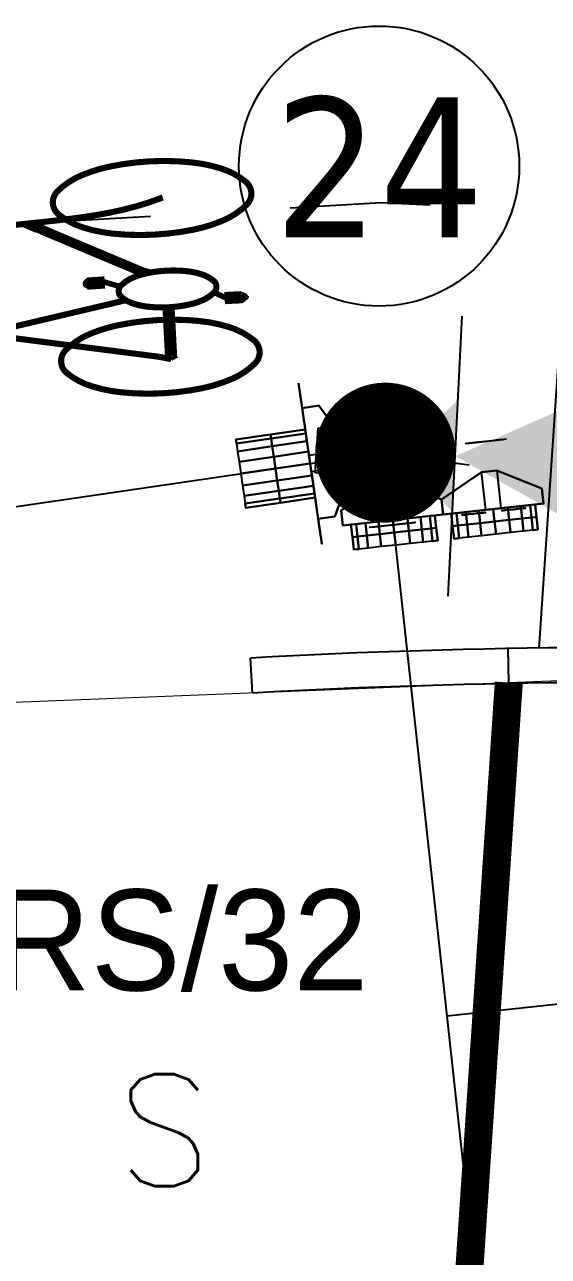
# Model space of a CAD drawing. Extents: x 421500 to 422711, y 436000 to 437000.
# Drawn here: x 421971.042 to 421972.911, y 436567.558 to 436571.956 of the extents above; entities that cross this region are included whole.
import ezdxf
from ezdxf.enums import TextEntityAlignment as Align

# ---------------------------------------------------------------- set-up
doc = ezdxf.new("R2010")
doc.units = 0
for name, pattern in [('1055', [0.6, 0.1, -0.5]), ('716709-ExBase$0$BLIP', [1, 0.5, -0.5]), ('XREF UTC_716709_AJB_1b$0$DASHDOT1', [2, 1, -0.5, 0, -0.5])]:
    doc.linetypes.add(name, pattern=pattern)
doc.layers.get('0').update_dxf_attribs({"color": 210})
doc.layers.add('716709-ExBase$0$LCCVerges Footpaths and Tracks', color=8, linetype='716709-ExBase$0$BLIP', lineweight=0)
doc.layers.add('716709-ExBase$1$LCCCarriageway Channels', color=8, linetype='Continuous', lineweight=0)
for name, color, linetype in [('716709-ExBase$0$XC-LCCVerges', 251, '716709-ExBase$0$BLIP'), ('Lines', 1, 'Continuous'), ('LINES-STUDS', 7, 'Continuous'), ('Pr-Kerb', 2, 'Continuous'), ('Pr-KerbEdge', 8, 'Continuous'), ('Pr-Poles', 2, 'Continuous'), ('Pr-Tactiles', 4, 'Continuous'), ('XREF UTC_716709_AJB_1b$0$BASE', 7, 'Continuous'), ('XREF UTC_716709_AJB_1b$0$DATA', 7, 'Continuous'), ('XREF UTC_716709_AJB_1b$0$du-UTCBOX', 42, 'Continuous'), ('XREF UTC_716709_AJB_1b$0$du-UTCDUCT-F1', 42, 'XREF UTC_716709_AJB_1b$0$DASHDOT1'), ('XREF UTC_716709_AJB_1b$0$du-UTCTEXT', 42, 'Continuous'), ('XREF UTC_716709_AJB_1b$0$NUMBERS', 7, 'Continuous'), ('XREF UTC_716709_AJB_1b$0$Pole-Type', 4, 'Continuous'), ('XREF UTC_716709_AJB_1b$0$SETOUT', 4, 'Continuous'), ('XREF UTC_716709_AJB_1b$0$Signals', 7, 'Continuous'), ('XREF UTC_716709_AJB_1b$0$SIGSnumbers', 7, 'Continuous'), ('XREF UTC_716709_AJB_1b$0$VIEW', 7, 'Continuous')]:
    doc.layers.add(name, color=color, linetype=linetype)
doc.styles.add('XREF UTC_716709_AJB_1b$0$KTS_TAHOMA', font='tahoma.ttf')
doc.styles.add('XREF UTC_716709_AJB_1b$0$Romans', font='romans.shx', dxfattribs={"width": 0.9})
doc.styles.add('XREF UTC_716709_AJB_1b$0$Standard', font='txt')

# ---------------------------------------------------------------- blocks, each defined once
blk = doc.blocks.new('1057S')
at = {"color": 0}
blk.add_line((-0.0634, 0.4198), (-0.0426, 0.3885), dxfattribs=at)
for points in [[(-0.2212, 1.0983, 0.0208, 0.0219, 0), (-0.2256, 1.1075, 0.0219, 0.0229, 0), (-0.2295, 1.1157, 0.0229, 0.0238, 0), (-0.233, 1.1229, 0.0238, 0.0245, 0), (-0.2361, 1.1292, 0.0245, 0.0252, 0), (-0.2388, 1.1348, 0.0252, 0.0258, 0), (-0.2411, 1.1398, 0.0258, 0.0263, 0), (-0.243, 1.1444, 0.0263, 0.0268, 0), (-0.2445, 1.1486, 0.0268, 0.0272, 0), (-0.2455, 1.1526, 0.0272, 0.0277, 0), (-0.2461, 1.1565, 0.0277, 0.0281, 0), (-0.2461, 1.1602, 0.0281, 0.0285, 0), (-0.2454, 1.164, 0.0285, 0.0289, 0), (-0.2439, 1.1677, 0.0289, 0.0294, 0), (-0.2416, 1.1714, 0.0294, 0.0299, 0), (-0.2384, 1.1753, 0.0299, 0.0305, 0), (-0.2342, 1.1793, 0.0305, 0.0313, 0), (-0.2288, 1.1835, 0.0313, 0.0321, 0), (-0.222, 1.1877, 0.0321, 0.0331, 0), (-0.2135, 1.1917, 0.0331, 0.0343, 0), (-0.203, 1.1954, 0.0343, 0.0357, 0), (-0.1902, 1.1986, 0.0357, 0.0374, 0), (-0.1749, 1.2011, 0.0374, 0.0394, 0), (-0.1566, 1.2028, 0.0394, 0.0417, 0), (-0.1352, 1.2034, 0.0417, 0.0417, 0)], [(0.0763, 1.1285, 0.0208, 0.0625, 0), (0.1717, 1.125, 0.0625, 0.0208, 0), (0.2147, 1.1434, 0.0208, 0.0208, 0)]]:
    blk.add_lwpolyline(points, format="xyseb", dxfattribs=at)
for points, const_width in [([(-0.2301, 0.951), (-0.2197, 1.0969)], 0.0208), ([(0.1345, 0.9406), (0.1553, 1.0969)], 0.0208), ([(-0.303, 0.3156), (-0.2888, 0.3622), (-0.2772, 0.4086), (-0.2678, 0.4547), (-0.2604, 0.5008), (-0.2545, 0.547), (-0.2499, 0.5936), (-0.2462, 0.6405), (-0.2431, 0.688), (-0.2403, 0.7359), (-0.2378, 0.7829), (-0.2356, 0.8273), (-0.2337, 0.8674), (-0.2322, 0.9015), (-0.2311, 0.9279), (-0.2304, 0.945), (-0.2301, 0.951)], 0.0208), ([(-0.2301, 0.9198), (0.1137, 0.9198)], 0.0417), ([(0.0407, 0.4614), (0.1241, 0.9198)], 0.0208), ([(0.1104, 0.9308), (0.1246, 0.9308)], 0.0208), ([(0.1241, 0.9198), (0.1241, 0.951)], 0.0125), ([(0.2387, 0.3572), (0.1343, 0.9312)], 0.0208), ([(0.1345, 0.9198), (0.1345, 0.951)], 0.0125), ([(-0.2093, 0.7531), (-0.2301, 0.7948)], 0.00833), ([(-0.1989, 0.701), (-0.2301, 0.7635)], 0.0333), ([(-0.2237, 0.7663), (-0.2287, 0.7776)], 0.0125), ([(-0.2268, 0.778), (-0.2281, 0.7818)], 0.00833), ([(-0.053, 0.3989), (-0.1989, 0.701)], 0.0329), ([(-0.053, 0.3989), (-0.1989, 0.701)], 0.0125), ([(-0.0239, 0.528), (-0.023, 0.5888)], 0.0417), ([(-0.0332, 0.5861), (-0.029, 0.5912), (-0.0248, 0.5947), (-0.0197, 0.5947), (-0.0168, 0.5917), (-0.0143, 0.5859)], 0.0125), ([(-0.0098, 0.4843), (-0.0292, 0.5398)], 0.0189), ([(-0.0634, 0.3989), (-0.053, 0.3677)], 0.0125), ([(0.072, 0.3156), (0.2387, 0.3156)], 0.0417), ([(0.2387, 0.3572), (0.2491, 0.3156)], 0.0208), ([(0.2491, 0.3156), (0.2387, 0.2947)], 0.0125), ([(0.0312, 0.1547), (0.0507, 0.1175)], 0.0189), ([(0.0507, 0.123), (0.0507, 0.065)], 0.0417), ([(0.0437, 0.0645), (0.0475, 0.0557), (0.053, 0.0547), (0.0577, 0.0609), (0.0627, 0.0713)], 0.0125)]:
    blk.add_lwpolyline(points, dxfattribs=dict(at, const_width=const_width))
at = {"color": 0, "const_width": 0.0208}
for points in [[(-0.303, 0.6906, 0.213749), (-0.3425, 0.6729, 0.093897), (-0.3915, 0.5914, 0.050566), (-0.4176, 0.4904, 0.037992), (-0.4282, 0.352, 0.037992), (-0.4176, 0.2137, 0.050566), (-0.3915, 0.1126, 0.093897), (-0.3425, 0.0312, 0.213749), (-0.303, 0.0135, 0.213749), (-0.2635, 0.0312, 0.093897), (-0.2146, 0.1126, 0.050566), (-0.1884, 0.2137, 0.037992), (-0.1779, 0.352, 0.037992), (-0.1884, 0.4904, 0.050566), (-0.2146, 0.5914, 0.093897), (-0.2635, 0.6729, 0.213749)], [(0.2387, 0.6906, 0.213749), (0.1992, 0.6729, 0.093897), (0.1502, 0.5914, 0.050566), (0.1241, 0.4904, 0.037992), (0.1136, 0.352, 0.037992), (0.1241, 0.2137, 0.050566), (0.1502, 0.1126, 0.093897), (0.1992, 0.0312, 0.213749), (0.2387, 0.0135, 0.213749), (0.2782, 0.0312, 0.093897), (0.3271, 0.1126, 0.050566), (0.3533, 0.2137, 0.037992), (0.3638, 0.352, 0.037992), (0.3533, 0.4904, 0.050566), (0.3271, 0.5914, 0.093897), (0.2782, 0.6729, 0.213749)], [(0.0095, 0.4823, 0.211848), (-0.0103, 0.4735, 0.094525), (-0.0347, 0.4334, 0.051213), (-0.0478, 0.3837, 0.038544), (-0.053, 0.3156, 0.038544), (-0.0478, 0.2475, 0.051213), (-0.0347, 0.1977, 0.094525), (-0.0103, 0.1577, 0.211848), (0.0095, 0.1489, 0.211848), (0.0293, 0.1577, 0.094525), (0.0537, 0.1977, 0.051213), (0.0667, 0.2475, 0.038544), (0.072, 0.3156, 0.038544), (0.0667, 0.3837, 0.051213), (0.0537, 0.4334, 0.094525), (0.0293, 0.4735, 0.211848)]]:
    blk.add_lwpolyline(points, format="xyb", close=True, dxfattribs=at)
at = {"color": 0}
for points in [[(-0.0383, 0.5868), (-0.0377, 0.5884), (-0.0371, 0.5898), (-0.0365, 0.5911), (-0.0358, 0.5922), (-0.0352, 0.5931), (-0.0346, 0.594), (-0.034, 0.5948), (-0.0334, 0.5955), (-0.0328, 0.5961), (-0.0322, 0.5967), (-0.0316, 0.5972), (-0.031, 0.5977), (-0.0305, 0.5981), (-0.0299, 0.5985), (-0.0293, 0.5989), (-0.0287, 0.5992), (-0.0281, 0.5995), (-0.0275, 0.5998), (-0.027, 0.6001), (-0.0264, 0.6004), (-0.0258, 0.6006), (-0.0252, 0.6007), (-0.0246, 0.6009), (-0.024, 0.601), (-0.0233, 0.601), (-0.0227, 0.601), (-0.0221, 0.601), (-0.0214, 0.6009), (-0.0208, 0.6008), (-0.0202, 0.6007), (-0.0196, 0.6005), (-0.0191, 0.6003), (-0.0186, 0.6001), (-0.0181, 0.5999), (-0.0176, 0.5996), (-0.0171, 0.5994), (-0.0167, 0.5991), (-0.0163, 0.5988), (-0.0159, 0.5984), (-0.0155, 0.5981), (-0.0152, 0.5978), (-0.0148, 0.5974), (-0.0144, 0.5971), (-0.0141, 0.5967), (-0.0137, 0.5963), (-0.0134, 0.5958), (-0.013, 0.5953), (-0.0126, 0.5947), (-0.0122, 0.5941), (-0.0118, 0.5934), (-0.0114, 0.5927), (-0.011, 0.5919), (-0.0105, 0.5911), (-0.0101, 0.5902), (-0.0096, 0.5893), (-0.0091, 0.5884)], [(0.0355, 0.065), (0.036, 0.0622), (0.0367, 0.0597), (0.0374, 0.0577), (0.0382, 0.0559), (0.0391, 0.0543), (0.04, 0.053), (0.0409, 0.0518), (0.0418, 0.0507), (0.0427, 0.0498), (0.0436, 0.0488), (0.0444, 0.048), (0.0453, 0.0472), (0.046, 0.0466), (0.0468, 0.0459), (0.0475, 0.0454), (0.0482, 0.045), (0.0488, 0.0446), (0.0494, 0.0443), (0.05, 0.0441), (0.0506, 0.044), (0.0511, 0.044), (0.0517, 0.044), (0.0523, 0.0442), (0.0529, 0.0444), (0.0535, 0.0446), (0.0541, 0.045), (0.0548, 0.0454), (0.0555, 0.046), (0.0563, 0.0467), (0.0571, 0.0474), (0.058, 0.0483), (0.0589, 0.0494), (0.0598, 0.0506), (0.0608, 0.052), (0.0619, 0.0535), (0.0631, 0.0553), (0.0643, 0.0573), (0.0656, 0.0596), (0.0669, 0.0621), (0.0684, 0.065)]]:
    blk.add_lwpolyline(points, dxfattribs=at)
for points in [[(-0.0387, 0.5873), (-0.0364, 0.5913), (-0.0334, 0.5962), (-0.0287, 0.5994)], [(-0.0334, 0.5962), (-0.0287, 0.5994), (-0.0241, 0.601), (-0.0184, 0.6006)], [(-0.0241, 0.601), (-0.0184, 0.6006), (-0.0148, 0.5982), (-0.0124, 0.5953)], [(-0.0148, 0.5982), (-0.0124, 0.5953), (-0.0101, 0.5909), (-0.0087, 0.5884)], [(0.0355, 0.0644), (0.0377, 0.0559), (0.0416, 0.0494), (0.0486, 0.0441)], [(0.0416, 0.0494), (0.0486, 0.0441), (0.0526, 0.0441), (0.0578, 0.0478)], [(0.0526, 0.0441), (0.0578, 0.0478), (0.0622, 0.0527), (0.0635, 0.0569)], [(0.0622, 0.0527), (0.0635, 0.0569), (0.0666, 0.0618), (0.0675, 0.065)]]:
    blk.add_solid(points, dxfattribs=at)
blk = doc.blocks.new('ped-cycle-R')
at = {"layer": 'Lines', "extrusion": (0, 0, -1), "xscale": 0.5235704127362407, "yscale": 0.5235704127362407, "zscale": -0.5235704127362407, "rotation": 0.133578834550008}
blk.add_blockref('1057S', (0.0169, -0.007), dxfattribs=at)
blk = doc.blocks.new('pole')
blk.add_circle((0, 0), 0.05)
blk = doc.blocks.new('XREF UTC_716709_AJB_1b$0$TPRS')
for p, q in [((0.1, 0.08), (-0.24, 0.08)), ((-0.24, -0.08), (-0.24, 0.08)), ((0.1, -0.08), (0.1, 0.08)), ((-0.07, -0.08), (-0.24, -0.08)), ((0.1, -0.08), (-0.07, -0.08))]:
    blk.add_line(p, q)
blk.add_circle((0, 0), 0.05)
blk = doc.blocks.new('XREF UTC_716709_AJB_1b$0$pole')
at = {"const_width": 0.25}
blk.add_lwpolyline([(-0.125, 0, 1), (0.125, 0, 1)], format="xyb", close=True, dxfattribs=at)
at = {"layer": 'XREF UTC_716709_AJB_1b$0$SETOUT', "const_width": 0.125}
blk.add_lwpolyline([(-0.0625, 0, 1), (0.0625, 0, 1)], format="xyb", close=True, dxfattribs=at)
at = {"layer": 'XREF UTC_716709_AJB_1b$0$VIEW'}
blk.add_lwpolyline([(-0.025, 0.0433), (-0.05, 0), (-0.025, -0.0433), (0.025, -0.0433), (0.05, 0), (0.025, 0.0433)], close=True, dxfattribs=at)
at = {"layer": 'XREF UTC_716709_AJB_1b$0$DATA', "style": 'XREF UTC_716709_AJB_1b$0$Standard', "flags": 9}
for tag, p in [('HEIGHT', (0.5, 1)), ('TYPE', (0.5, 0.75)), ('NUM', (0.5, 0.5)), ('SITE', (0.5, 0.25)), ('IDENT', (0.5, 0))]:
    blk.add_attdef(tag, p, '', height=0.2, dxfattribs=at)
blk = doc.blocks.new('XREF UTC_716709_AJB_1b$0$HD001P')
at = {"linetype": 'Continuous'}
blk.add_line((0, 2.75), (0, 0), dxfattribs=at)
at = {"layer": 'XREF UTC_716709_AJB_1b$0$VIEW', "color": 1, "linetype": 'Continuous', "extrusion": (0, 1, 0), "const_width": 0.1}
blk.add_lwpolyline([(0.05, 2.94, 1), (-0.05, 2.94, 1)], format="xyb", close=True, dxfattribs=at)
at = {"layer": 'XREF UTC_716709_AJB_1b$0$VIEW', "color": 2, "linetype": 'Continuous', "extrusion": (0, 1, 0), "const_width": 0.1}
blk.add_lwpolyline([(0.05, 2.62, 1), (-0.05, 2.62, 1)], format="xyb", close=True, dxfattribs=at)
at = {"layer": 'XREF UTC_716709_AJB_1b$0$VIEW', "color": 3, "linetype": 'Continuous', "extrusion": (0, 1, 0), "const_width": 0.1}
blk.add_lwpolyline([(0.05, 2.3, 1), (-0.05, 2.3, 1)], format="xyb", close=True, dxfattribs=at)
at = {"layer": 'XREF UTC_716709_AJB_1b$0$VIEW', "color": 7, "linetype": 'Continuous'}
for points in [[(-0.2, 0.27, 2.1), (-0.29, 0.27, 2.1), (-0.29, 0.27, 3.2), (-0.2, 0.27, 3.2)], [(0.29, 0.27, 2.1), (0.2, 0.27, 2.1), (0.2, 0.27, 3.2), (0.29, 0.27, 3.2)]]:
    blk.add_3dface(points, dxfattribs=at)
at = {"layer": 'XREF UTC_716709_AJB_1b$0$VIEW', "linetype": 'Continuous'}
for points in [[(0.2, 0.27, 2.1), (-0.2, 0.27, 2.1), (-0.2, 0.27, 3.2), (0.2, 0.27, 3.2)], [(-0.2, 0.21, 2.1), (-0.2, 0.27, 2.1), (-0.2, 0.27, 3.2), (-0.2, 0.21, 3.2)], [(-0.03, 0.12, 2.1), (-0.03, 0.27, 2.1), (-0.2, 0.27, 2.1), (-0.2, 0.21, 2.1)], [(-0.03, 0.12, 3.2), (-0.03, 0.27, 3.2), (-0.2, 0.27, 3.2), (-0.2, 0.21, 3.2)], [(0.03, 0.27, 2.1), (0.03, 0.12, 2.1), (-0.03, 0.12, 2.1), (-0.03, 0.27, 2.1)], [(0.03, 0.27, 3.2), (0.03, 0.12, 3.2), (-0.03, 0.12, 3.2), (-0.03, 0.27, 3.2)], [(0.2, 0.21, 2.1), (0.2, 0.27, 2.1), (0.03, 0.27, 2.1), (0.03, 0.12, 2.1)], [(0.2, 0.21, 3.2), (0.2, 0.27, 3.2), (0.03, 0.27, 3.2), (0.03, 0.12, 3.2)], [(0.2, 0.21, 2.1), (0.2, 0.27, 2.1), (0.2, 0.27, 3.2), (0.2, 0.21, 3.2)], [(-0.2, 0.21, 2.1), (-0.03, 0.12, 2.1), (-0.03, 0.12, 3.2), (-0.2, 0.21, 3.2)], [(0.03, 0.12, 2.1), (0.2, 0.21, 2.1), (0.2, 0.21, 3.2), (0.03, 0.12, 3.2)], [(-0.03, 0.12, 2.1), (0.03, 0.12, 2.1), (0.03, 0.12, 3.2), (-0.03, 0.12, 3.2)]]:
    blk.add_3dface(points, dxfattribs=at)
at = {"layer": 'XREF UTC_716709_AJB_1b$0$DATA', "style": 'XREF UTC_716709_AJB_1b$0$Standard', "flags": 9}
for tag, p in [('SUPPORT', (0.75, 1.5)), ('BRACKETS', (0.75, 1.25)), ('HEIGHT', (0.75, 1)), ('CABLE', (0.75, 0.75)), ('PHASE', (0.75, 0.5)), ('TYPE', (0.75, 0.25)), ('NUM', (0.75, 0)), ('SITE', (0.75, -0.25)), ('IDENT', (0.75, -0.5))]:
    blk.add_attdef(tag, p, '', height=0.2, dxfattribs=at)
at = {"layer": 'XREF UTC_716709_AJB_1b$0$VIEW', "linetype": 'Continuous'}
mesh = blk.add_polymesh((13, 3), dxfattribs=at)
for k, corner in enumerate([(0.1083, 0.27, 2.8775), (0.1083, 0.395, 2.8775), (0.1083, 0.52, 2.8775), (0.1231, 0.27, 2.9183), (0.1231, 0.395, 2.9183), (0.1231, 0.52, 2.9183), (0.1231, 0.27, 2.9617), (0.1231, 0.395, 2.9617), (0.1231, 0.52, 2.9617), (0.1083, 0.27, 3.0025), (0.1083, 0.395, 3.0025), (0.1083, 0.52, 3.0025), (0.0803, 0.27, 3.0358), (0.0803, 0.395, 3.0358), (0.0803, 0.52, 3.0358), (0.0428, 0.27, 3.0575), (0.0428, 0.395, 3.0575), (0.0428, 0.52, 3.0575), (0, 0.27, 3.065), (0, 0.395, 3.065), (0, 0.52, 3.065), (-0.0428, 0.27, 3.0575), (-0.0428, 0.395, 3.0575), (-0.0428, 0.52, 3.0575), (-0.0803, 0.27, 3.0358), (-0.0803, 0.395, 3.0358), (-0.0803, 0.52, 3.0358), (-0.1083, 0.27, 3.0025), (-0.1083, 0.395, 3.0025), (-0.1083, 0.52, 3.0025), (-0.1231, 0.27, 2.9617), (-0.1231, 0.395, 2.9617), (-0.1231, 0.52, 2.9617), (-0.1231, 0.27, 2.9183), (-0.1231, 0.395, 2.9183), (-0.1231, 0.52, 2.9183), (-0.1083, 0.27, 2.8775), (-0.1083, 0.395, 2.8775), (-0.1083, 0.52, 2.8775)]):
    mesh.set_mesh_vertex(divmod(k, 3), corner)
mesh = blk.add_polymesh((13, 3), dxfattribs=at)
for k, corner in enumerate([(0.1083, 0.27, 2.5575), (0.1083, 0.395, 2.5575), (0.1083, 0.52, 2.5575), (0.1231, 0.27, 2.5983), (0.1231, 0.395, 2.5983), (0.1231, 0.52, 2.5983), (0.1231, 0.27, 2.6417), (0.1231, 0.395, 2.6417), (0.1231, 0.52, 2.6417), (0.1083, 0.27, 2.6825), (0.1083, 0.395, 2.6825), (0.1083, 0.52, 2.6825), (0.0803, 0.27, 2.7158), (0.0803, 0.395, 2.7158), (0.0803, 0.52, 2.7158), (0.0428, 0.27, 2.7375), (0.0428, 0.395, 2.7375), (0.0428, 0.52, 2.7375), (0, 0.27, 2.745), (0, 0.395, 2.745), (0, 0.52, 2.745), (-0.0428, 0.27, 2.7375), (-0.0428, 0.395, 2.7375), (-0.0428, 0.52, 2.7375), (-0.0803, 0.27, 2.7158), (-0.0803, 0.395, 2.7158), (-0.0803, 0.52, 2.7158), (-0.1083, 0.27, 2.6825), (-0.1083, 0.395, 2.6825), (-0.1083, 0.52, 2.6825), (-0.1231, 0.27, 2.6417), (-0.1231, 0.395, 2.6417), (-0.1231, 0.52, 2.6417), (-0.1231, 0.27, 2.5983), (-0.1231, 0.395, 2.5983), (-0.1231, 0.52, 2.5983), (-0.1083, 0.27, 2.5575), (-0.1083, 0.395, 2.5575), (-0.1083, 0.52, 2.5575)]):
    mesh.set_mesh_vertex(divmod(k, 3), corner)
mesh = blk.add_polymesh((13, 3), dxfattribs=at)
for k, corner in enumerate([(0.1083, 0.27, 2.2375), (0.1083, 0.395, 2.2375), (0.1083, 0.52, 2.2375), (0.1231, 0.27, 2.2783), (0.1231, 0.395, 2.2783), (0.1231, 0.52, 2.2783), (0.1231, 0.27, 2.3217), (0.1231, 0.395, 2.3217), (0.1231, 0.52, 2.3217), (0.1083, 0.27, 2.3625), (0.1083, 0.395, 2.3625), (0.1083, 0.52, 2.3625), (0.0803, 0.27, 2.3958), (0.0803, 0.395, 2.3958), (0.0803, 0.52, 2.3958), (0.0428, 0.27, 2.4175), (0.0428, 0.395, 2.4175), (0.0428, 0.52, 2.4175), (0, 0.27, 2.425), (0, 0.395, 2.425), (0, 0.52, 2.425), (-0.0428, 0.27, 2.4175), (-0.0428, 0.395, 2.4175), (-0.0428, 0.52, 2.4175), (-0.0803, 0.27, 2.3958), (-0.0803, 0.395, 2.3958), (-0.0803, 0.52, 2.3958), (-0.1083, 0.27, 2.3625), (-0.1083, 0.395, 2.3625), (-0.1083, 0.52, 2.3625), (-0.1231, 0.27, 2.3217), (-0.1231, 0.395, 2.3217), (-0.1231, 0.52, 2.3217), (-0.1231, 0.27, 2.2783), (-0.1231, 0.395, 2.2783), (-0.1231, 0.52, 2.2783), (-0.1083, 0.27, 2.2375), (-0.1083, 0.395, 2.2375), (-0.1083, 0.52, 2.2375)]):
    mesh.set_mesh_vertex(divmod(k, 3), corner)
blk = doc.blocks.new('XREF UTC_716709_AJB_1b$0$HD080A')
blk.add_line((0.5, 0.25), (-0.5, 0.25))
blk.add_solid([(0, 0.25), (0.25, 0.75), (-0.25, 0.75)])
at = {"layer": 'XREF UTC_716709_AJB_1b$0$VIEW'}
blk.add_solid([(0, 0.05, 1), (0.2, 0.25, 1), (-0.2, 0.25, 1)], dxfattribs=at)
at = {"layer": 'XREF UTC_716709_AJB_1b$0$BASE', "style": 'XREF UTC_716709_AJB_1b$0$Standard', "flags": 3}
blk.add_attdef('SIG', (0, 0), '', height=0.2, rotation=270, dxfattribs=at)
at = {"layer": 'XREF UTC_716709_AJB_1b$0$DATA', "style": 'XREF UTC_716709_AJB_1b$0$Standard', "flags": 9}
for tag, p in [('SUPPORT', (1, 1.25)), ('FEATURES', (1, 1)), ('HEIGHT', (1, 0.75)), ('CABLE', (1, 0.5)), ('PHASE', (1, 0.25)), ('TYPE', (1, 0)), ('NUM', (1, -0.25)), ('SITE', (1, -0.5)), ('IDENT', (1, -0.75))]:
    blk.add_attdef(tag, p, '', height=0.2, dxfattribs=at)
blk = doc.blocks.new('*X75')
at = {"color": 0, "linetype": 'Continuous'}
for p, q in [((74.36, 59.075), (74.4464, 59.075)), ((74.36, 58.9889), (74.36, 59.0749)), ((74.365, 59.0258), (74.365, 59.0759)), ((74.37, 59.0383), (74.37, 59.0767)), ((74.375, 58.8914), (74.375, 59.0775)), ((74.38, 58.9054), (74.38, 59.0784)), ((74.3847, 59.105), (74.4217, 59.105)), ((74.3847, 59.1), (74.4217, 59.1)), ((74.3847, 59.095), (74.4217, 59.095)), ((74.385, 59.0933), (74.385, 59.106)), ((74.385, 58.9193), (74.385, 59.0792)), ((74.3883, 59.09), (74.4182, 59.09)), ((74.3897, 59.08), (74.4167, 59.08)), ((74.39, 59.0883), (74.39, 59.1085)), ((74.39, 58.9333), (74.39, 59.08)), ((74.393, 59.11), (74.4134, 59.11)), ((74.3933, 59.085), (74.4132, 59.085)), ((74.395, 59.0833), (74.395, 59.111)), ((74.395, 58.9473), (74.395, 59.0809)), ((74.4, 58.9613), (74.4, 59.112)), ((74.405, 58.9653), (74.405, 59.112)), ((74.41, 59.0818), (74.41, 59.1117)), ((74.41, 58.9513), (74.41, 59.0811)), ((74.415, 59.0868), (74.415, 59.1092)), ((74.415, 58.9373), (74.415, 59.0803)), ((74.42, 59.0918), (74.42, 59.1067)), ((74.42, 58.9234), (74.42, 59.0795)), ((74.425, 58.9094), (74.425, 59.0786)), ((74.43, 58.8954), (74.43, 59.0778)), ((74.435, 59.0419), (74.435, 59.077)), ((74.44, 59.0294), (74.44, 59.0761)), ((74.445, 59.0169), (74.445, 59.0753)), ((74.3416, 59.025), (74.3647, 59.025)), ((74.3437, 59.03), (74.3667, 59.03)), ((74.345, 59.0127), (74.345, 59.0326)), ((74.3462, 59.035), (74.3687, 59.035)), ((74.3484, 59.04), (74.3707, 59.04)), ((74.35, 59.045), (74.4564, 59.045)), ((74.35, 59.0039), (74.35, 59.0449)), ((74.3517, 59.05), (74.4547, 59.05)), ((74.3534, 59.055), (74.4531, 59.055)), ((74.355, 59.06), (74.4514, 59.06)), ((74.355, 58.9964), (74.355, 59.0599)), ((74.3567, 59.065), (74.4497, 59.065)), ((74.3584, 59.07), (74.4481, 59.07)), ((74.3724, 59.04), (74.434, 59.04)), ((74.3724, 59.035), (74.434, 59.035)), ((74.3724, 59.03), (74.434, 59.03)), ((74.3724, 59.025), (74.434, 59.025)), ((74.4357, 59.04), (74.4581, 59.04)), ((74.4377, 59.035), (74.4602, 59.035)), ((74.4397, 59.03), (74.4627, 59.03)), ((74.4417, 59.025), (74.4649, 59.025)), ((74.45, 58.9942), (74.45, 59.0642)), ((74.455, 59.0017), (74.455, 59.0492)), ((74.46, 59.0099), (74.46, 59.0355)), ((74.3416, 59.02), (74.3627, 59.02)), ((74.3439, 59.015), (74.3607, 59.015)), ((74.3464, 59.01), (74.3609, 59.01)), ((74.3493, 59.005), (74.3622, 59.005)), ((74.3526, 59), (74.3634, 59)), ((74.3559, 58.995), (74.3647, 58.995)), ((74.3593, 58.99), (74.3659, 58.99)), ((74.3601, 58.985), (74.365, 58.985)), ((74.3601, 58.98), (74.3633, 58.98)), ((74.365, 58.9851), (74.365, 58.9937)), ((74.3719, 58.98), (74.4346, 58.98)), ((74.3724, 59.02), (74.434, 59.02)), ((74.3724, 59.015), (74.434, 59.015)), ((74.3724, 59.01), (74.434, 59.01)), ((74.3724, 59.005), (74.434, 59.005)), ((74.3724, 59), (74.434, 59)), ((74.3724, 58.995), (74.434, 58.995)), ((74.3724, 58.99), (74.434, 58.99)), ((74.3724, 58.985), (74.434, 58.985)), ((74.435, 58.8841), (74.435, 58.9779)), ((74.4405, 58.99), (74.4472, 58.99)), ((74.4415, 58.985), (74.4464, 58.985)), ((74.4418, 58.995), (74.4505, 58.995)), ((74.443, 59), (74.4538, 59)), ((74.4431, 58.98), (74.4464, 58.98)), ((74.4437, 59.02), (74.4649, 59.02)), ((74.4443, 59.005), (74.4572, 59.005)), ((74.445, 58.9744), (74.445, 59.008)), ((74.4455, 59.01), (74.4601, 59.01)), ((74.4457, 59.015), (74.4626, 59.015)), ((74.3601, 58.975), (74.3616, 58.975)), ((74.3619, 58.93), (74.3888, 58.93)), ((74.3629, 58.935), (74.3906, 58.935)), ((74.3639, 58.94), (74.3924, 58.94)), ((74.3649, 58.945), (74.3942, 58.945)), ((74.365, 58.8841), (74.365, 58.9457)), ((74.3659, 58.95), (74.396, 58.95)), ((74.3669, 58.955), (74.3977, 58.955)), ((74.3679, 58.96), (74.3995, 58.96)), ((74.3689, 58.965), (74.4013, 58.965)), ((74.3699, 58.97), (74.4031, 58.97)), ((74.37, 58.8841), (74.37, 58.9707)), ((74.3709, 58.975), (74.4356, 58.975)), ((74.4033, 58.97), (74.4366, 58.97)), ((74.4051, 58.965), (74.4376, 58.965)), ((74.4069, 58.96), (74.4386, 58.96)), ((74.4087, 58.955), (74.4396, 58.955)), ((74.4105, 58.95), (74.4406, 58.95)), ((74.4123, 58.945), (74.4416, 58.945)), ((74.4141, 58.94), (74.4426, 58.94)), ((74.4158, 58.935), (74.4436, 58.935)), ((74.4176, 58.93), (74.4446, 58.93)), ((74.44, 58.8841), (74.44, 58.9529)), ((74.4448, 58.975), (74.4464, 58.975)), ((74.445, 58.8841), (74.445, 58.9279)), ((74.3434, 58.885), (74.3727, 58.885)), ((74.345, 58.8841), (74.345, 58.8858)), ((74.35, 58.8841), (74.35, 58.8883)), ((74.3534, 58.89), (74.3745, 58.89)), ((74.3549, 58.895), (74.3763, 58.895)), ((74.355, 58.8841), (74.355, 58.8957)), ((74.3559, 58.9), (74.3781, 58.9)), ((74.3569, 58.905), (74.3799, 58.905)), ((74.3579, 58.91), (74.3817, 58.91)), ((74.3589, 58.915), (74.3834, 58.915)), ((74.3599, 58.92), (74.3852, 58.92)), ((74.36, 58.8841), (74.36, 58.9207)), ((74.3609, 58.925), (74.387, 58.925)), ((74.4194, 58.925), (74.4456, 58.925)), ((74.4212, 58.92), (74.4466, 58.92)), ((74.423, 58.915), (74.4476, 58.915)), ((74.4248, 58.91), (74.4486, 58.91)), ((74.4266, 58.905), (74.4496, 58.905)), ((74.4283, 58.9), (74.4506, 58.9)), ((74.4301, 58.895), (74.4516, 58.895)), ((74.4319, 58.89), (74.453, 58.89)), ((74.4337, 58.885), (74.463, 58.885)), ((74.45, 58.8841), (74.45, 58.9029)), ((74.455, 58.8841), (74.455, 58.889)), ((74.46, 58.8841), (74.46, 58.8865))]:
    blk.add_line(p, q, dxfattribs=at)
blk = doc.blocks.new('*X76')
at = {"color": 0, "linetype": 'Continuous'}
for p, q in [((74.7798, 59.105), (74.8212, 59.105)), ((74.78, 59.1042), (74.78, 59.1087)), ((74.7804, 59.11), (74.8211, 59.11)), ((74.7811, 59.1), (74.821, 59.1)), ((74.7818, 59.115), (74.818, 59.115)), ((74.7823, 59.095), (74.8204, 59.095)), ((74.7841, 59.09), (74.8198, 59.09)), ((74.785, 59.0878), (74.785, 59.1159)), ((74.785, 58.954), (74.785, 59.074)), ((74.7859, 59.075), (74.8274, 59.075)), ((74.7862, 59.085), (74.8119, 59.085)), ((74.7874, 59.08), (74.8123, 59.08)), ((74.79, 58.96), (74.79, 59.1168)), ((74.795, 58.966), (74.795, 59.1174)), ((74.8, 58.9695), (74.8, 59.1176)), ((74.805, 58.9651), (74.805, 59.1179)), ((74.81, 58.9607), (74.81, 59.1179)), ((74.815, 59.086), (74.815, 59.1179)), ((74.815, 58.9564), (74.815, 59.0768)), ((74.82, 59.0914), (74.82, 59.1118)), ((74.82, 58.952), (74.82, 59.0769)), ((74.825, 59.0168), (74.825, 59.0756)), ((74.83, 59.0344), (74.83, 59.0743)), ((74.835, 59.0312), (74.835, 59.073)), ((74.7243, 59.025), (74.7442, 59.025)), ((74.725, 59.03), (74.7465, 59.03)), ((74.725, 59.0063), (74.725, 59.03)), ((74.7287, 59.035), (74.7515, 59.035)), ((74.73, 58.9971), (74.73, 59.0367)), ((74.7325, 59.04), (74.7605, 59.04)), ((74.735, 58.9972), (74.735, 59.0434)), ((74.7362, 59.045), (74.8609, 59.045)), ((74.74, 59.05), (74.8576, 59.05)), ((74.74, 59.0022), (74.74, 59.05)), ((74.745, 59.0274), (74.745, 59.0535)), ((74.7472, 59.055), (74.8527, 59.055)), ((74.75, 59.0335), (74.75, 59.0569)), ((74.7547, 59.06), (74.8477, 59.06)), ((74.755, 59.0385), (74.755, 59.0602)), ((74.76, 59.04), (74.76, 59.0625)), ((74.765, 59.0403), (74.765, 59.0645)), ((74.7662, 59.065), (74.8434, 59.065)), ((74.77, 59.0407), (74.77, 59.0665)), ((74.775, 59.041), (74.775, 59.0685)), ((74.7751, 59.025), (74.827, 59.025)), ((74.7755, 59.03), (74.8282, 59.03)), ((74.7758, 59.035), (74.8676, 59.035)), ((74.7762, 59.04), (74.8643, 59.04)), ((74.7787, 59.07), (74.8394, 59.07)), ((74.78, 58.948), (74.78, 59.0705)), ((74.8368, 59.03), (74.8724, 59.03)), ((74.84, 59.0279), (74.84, 59.0692)), ((74.8445, 59.025), (74.8774, 59.025)), ((74.845, 59.0246), (74.845, 59.0631)), ((74.85, 59.0214), (74.85, 59.0577)), ((74.855, 59.0181), (74.855, 59.0527)), ((74.86, 59.0149), (74.86, 59.0464)), ((74.865, 59.0127), (74.865, 59.0389)), ((74.87, 59.0119), (74.87, 59.0324)), ((74.875, 59.0111), (74.875, 59.0274)), ((74.7243, 59.02), (74.7425, 59.02)), ((74.7243, 59.015), (74.7409, 59.015)), ((74.7243, 59.01), (74.7402, 59.01)), ((74.7257, 59.005), (74.7402, 59.005)), ((74.7282, 59), (74.7378, 59)), ((74.765, 58.93), (74.765, 58.9771)), ((74.7669, 58.98), (74.8331, 58.98)), ((74.77, 58.936), (74.77, 58.9848)), ((74.7701, 58.985), (74.8291, 58.985)), ((74.7726, 58.99), (74.825, 58.99)), ((74.773, 58.995), (74.8209, 58.995)), ((74.7733, 59), (74.8209, 59)), ((74.7737, 59.005), (74.8221, 59.005)), ((74.7741, 59.01), (74.8234, 59.01)), ((74.7744, 59.015), (74.8246, 59.015)), ((74.7748, 59.02), (74.8258, 59.02)), ((74.775, 58.942), (74.775, 59.0231)), ((74.825, 58.9476), (74.825, 58.99)), ((74.83, 58.9433), (74.83, 58.9838)), ((74.835, 58.9389), (74.835, 58.9777)), ((74.8521, 59.02), (74.8936, 59.02)), ((74.8598, 59.015), (74.9068, 59.015)), ((74.88, 59.0103), (74.88, 59.0234)), ((74.8817, 59.01), (74.9056, 59.01)), ((74.885, 59.0095), (74.885, 59.0222)), ((74.89, 59.009), (74.89, 59.0209)), ((74.895, 59.0086), (74.895, 59.0197)), ((74.9, 59.0082), (74.9, 59.0184)), ((74.905, 59.0096), (74.905, 59.0159)), ((74.91, 59.0127), (74.91, 59.0134)), ((74.7342, 58.93), (74.765, 58.93)), ((74.735, 58.9044), (74.735, 58.9313)), ((74.7375, 58.935), (74.7692, 58.935)), ((74.74, 58.9037), (74.74, 58.9389)), ((74.7407, 58.94), (74.7733, 58.94)), ((74.744, 58.945), (74.7775, 58.945)), ((74.745, 58.903), (74.745, 58.9465)), ((74.7473, 58.95), (74.7817, 58.95)), ((74.75, 58.912), (74.75, 58.9542)), ((74.7505, 58.955), (74.7858, 58.955)), ((74.7538, 58.96), (74.79, 58.96)), ((74.755, 58.918), (74.755, 58.9618)), ((74.7571, 58.965), (74.7942, 58.965)), ((74.76, 58.924), (74.76, 58.9695)), ((74.7603, 58.97), (74.7984, 58.97)), ((74.7636, 58.975), (74.8372, 58.975)), ((74.7994, 58.97), (74.8412, 58.97)), ((74.8051, 58.965), (74.8453, 58.965)), ((74.8108, 58.96), (74.8493, 58.96)), ((74.8166, 58.955), (74.8534, 58.955)), ((74.8223, 58.95), (74.8575, 58.95)), ((74.828, 58.945), (74.8615, 58.945)), ((74.8337, 58.94), (74.8656, 58.94)), ((74.8394, 58.935), (74.8696, 58.935)), ((74.84, 58.9345), (74.84, 58.9715)), ((74.8447, 58.93), (74.8737, 58.93)), ((74.845, 58.9297), (74.845, 58.9654)), ((74.85, 58.9247), (74.85, 58.9592)), ((74.855, 58.9197), (74.855, 58.953)), ((74.86, 58.9147), (74.86, 58.9469)), ((74.865, 58.9097), (74.865, 58.9407)), ((74.87, 58.9047), (74.87, 58.9346)), ((74.875, 58.9024), (74.875, 58.9284)), ((74.72, 58.9065), (74.72, 58.9083)), ((74.7211, 58.91), (74.7483, 58.91)), ((74.7244, 58.915), (74.7525, 58.915)), ((74.725, 58.9058), (74.725, 58.916)), ((74.7276, 58.92), (74.7567, 58.92)), ((74.73, 58.9051), (74.73, 58.9236)), ((74.7307, 58.905), (74.7489, 58.905)), ((74.7309, 58.925), (74.7608, 58.925)), ((74.75, 58.9023), (74.75, 58.9045)), ((74.755, 58.9015), (74.755, 58.902)), ((74.8497, 58.925), (74.8778, 58.925)), ((74.8547, 58.92), (74.8818, 58.92)), ((74.8597, 58.915), (74.8961, 58.915)), ((74.8647, 58.91), (74.8877, 58.91)), ((74.8697, 58.905), (74.8794, 58.905)), ((74.88, 58.9054), (74.88, 58.9222)), ((74.885, 58.9084), (74.885, 58.9173)), ((74.89, 58.9114), (74.89, 58.9173)), ((74.895, 58.9144), (74.895, 58.9173))]:
    blk.add_line(p, q, dxfattribs=at)
blk = doc.blocks.new('XREF UTC_716709_AJB_1b$0$HD093A')
at = {"linetype": 'Continuous'}
for p, q in [((0, 3.25), (0, 0.25)), ((-1, 2.25), (0, 2.25))]:
    blk.add_line(p, q, dxfattribs=at)
at = {"layer": 'XREF UTC_716709_AJB_1b$0$VIEW', "color": 3, "linetype": 'Continuous', "extrusion": (0, -1, 0)}
for points in [[(-0.4817, 2.4364), (-0.4614, 2.525), (-0.4412, 2.525)], [(-0.465, 2.5022), (-0.4133, 2.4288), (-0.3197, 2.4288), (-0.3602, 2.5022), (-0.4666, 2.5022)], [(-0.3665, 2.5123), (-0.3386, 2.5123)], [(-0.3602, 2.5022), (-0.3526, 2.5123)]]:
    blk.add_lwpolyline(points, dxfattribs=at)
at = {"layer": 'XREF UTC_716709_AJB_1b$0$VIEW', "color": 3, "extrusion": (0, -1, 0)}
blk.add_lwpolyline([(0.0102, 2.5169), (0.0275, 2.5123), (0.0367, 2.501), (0.0474, 2.4903), (0.058, 2.4744), (0.0687, 2.4637), (0.09, 2.4584), (0.1006, 2.4531), (0.0924, 2.448), (0.0762, 2.4493), (0.0527, 2.4531), (0.0194, 2.4748), (0.01, 2.4362), (0.074, 2.3573), (0.09, 2.3573), (0.0633, 2.3414), (0.0314, 2.3733), (-0.0112, 2.4105), (-0.0644, 2.3467), (-0.0538, 2.3414), (-0.0911, 2.3467), (-0.0375, 2.4287), (-0.0337, 2.4811), (-0.0538, 2.4797), (-0.0644, 2.4691), (-0.0698, 2.4531), (-0.0698, 2.4425), (-0.0751, 2.4371), (-0.0804, 2.4371), (-0.0857, 2.4478), (-0.0857, 2.4691), (-0.0698, 2.4903), (-0.0538, 2.501), (-0.0272, 2.5116), (-0.0237, 2.5154), (-0.0225, 2.5204), (-0.0237, 2.5248), (-0.0272, 2.5329), (-0.0306, 2.5466), (-0.0281, 2.5554), (-0.0175, 2.5572), (-0.0056, 2.5579), (0.0063, 2.5579), (0.0112, 2.5497), (0.0112, 2.5423), (0.0094, 2.526), (0.0019, 2.526), (0.0025, 2.5167), (0.0101, 2.517)], close=True, dxfattribs=at)
at = {"layer": 'XREF UTC_716709_AJB_1b$0$VIEW', "color": 1, "extrusion": (0, -1, 0)}
blk.add_lwpolyline([(0.0032, 2.942), (-0.0029, 2.942), (-0.0153, 2.9359), (-0.0153, 2.9297), (-0.0153, 2.9235), (-0.0029, 2.9112), (-0.0399, 2.9051), (-0.0461, 2.8866), (-0.0523, 2.8681), (-0.0584, 2.8558), (-0.0584, 2.8496), (-0.0523, 2.8373), (-0.0399, 2.8188), (-0.0399, 2.8003), (-0.0338, 2.8188), (-0.0399, 2.8434), (-0.0276, 2.8743), (-0.0276, 2.8311), (-0.0276, 2.8126), (-0.0461, 2.7202), (-0.0584, 2.7141), (-0.0276, 2.7141), (0.0032, 2.8003), (0.034, 2.7141), (0.0649, 2.7141), (0.0525, 2.7202), (0.034, 2.8126), (0.034, 2.8311), (0.034, 2.8743), (0.0464, 2.8434), (0.0402, 2.8188), (0.0464, 2.8003), (0.0464, 2.8188), (0.0587, 2.8373), (0.0649, 2.8496), (0.0649, 2.8558), (0.0587, 2.8681), (0.0525, 2.8866), (0.0464, 2.9051), (0.0094, 2.9112), (0.0217, 2.9235), (0.0217, 2.9297), (0.0217, 2.9359), (0.0094, 2.942)], close=True, dxfattribs=at)
at = {"layer": 'XREF UTC_716709_AJB_1b$0$VIEW', "color": 3, "linetype": 'Continuous', "extrusion": (0, -1, 0)}
for centre, radius in [((-0.4791, 2.4288, -0.28), 0.048), ((-0.4791, 2.4288, -0.28), 0.043), ((-0.3197, 2.4288, -0.28), 0.048), ((-0.3197, 2.4288, -0.28), 0.043)]:
    blk.add_circle(centre, radius, dxfattribs=at)
at = {"layer": 'XREF UTC_716709_AJB_1b$0$VIEW', "linetype": 'Continuous'}
for points in [[(-0.6, 0.21, 2.25), (-0.6, 0.27, 2.25), (-0.6, 0.27, 2.7), (-0.6, 0.21, 2.7)], [(-0.2, 0.27, 2.25), (-0.6, 0.27, 2.25), (-0.6, 0.27, 2.7), (-0.2, 0.27, 2.7)], [(-0.43, 0.12, 2.25), (-0.43, 0.27, 2.25), (-0.6, 0.27, 2.25), (-0.6, 0.21, 2.25)], [(-0.43, 0.12, 2.7), (-0.43, 0.27, 2.7), (-0.6, 0.27, 2.7), (-0.6, 0.21, 2.7)], [(-0.37, 0.27, 2.25), (-0.37, 0.12, 2.25), (-0.43, 0.12, 2.25), (-0.43, 0.27, 2.25)], [(-0.37, 0.27, 2.7), (-0.37, 0.12, 2.7), (-0.43, 0.12, 2.7), (-0.43, 0.27, 2.7)], [(-0.2, 0.21, 2.25), (-0.2, 0.27, 2.25), (-0.37, 0.27, 2.25), (-0.37, 0.12, 2.25)], [(-0.2, 0.21, 2.7), (-0.2, 0.27, 2.7), (-0.37, 0.27, 2.7), (-0.37, 0.12, 2.7)], [(0.2, 0.27, 2.25), (-0.2, 0.27, 2.25), (-0.2, 0.27, 3.05), (0.2, 0.27, 3.05)], [(-0.2, 0.21, 2.25), (-0.2, 0.27, 2.25), (-0.2, 0.27, 3.05), (-0.2, 0.21, 3.05)], [(-0.03, 0.12, 2.25), (-0.03, 0.27, 2.25), (-0.2, 0.27, 2.25), (-0.2, 0.21, 2.25)], [(-0.03, 0.12, 3.05), (-0.03, 0.27, 3.05), (-0.2, 0.27, 3.05), (-0.2, 0.21, 3.05)], [(-0.2, 0.21, 2.25), (-0.2, 0.27, 2.25), (-0.2, 0.27, 2.7), (-0.2, 0.21, 2.7)], [(0.03, 0.27, 2.25), (0.03, 0.12, 2.25), (-0.03, 0.12, 2.25), (-0.03, 0.27, 2.25)], [(0.03, 0.27, 3.05), (0.03, 0.12, 3.05), (-0.03, 0.12, 3.05), (-0.03, 0.27, 3.05)], [(0.2, 0.21, 2.25), (0.2, 0.27, 2.25), (0.03, 0.27, 2.25), (0.03, 0.12, 2.25)], [(0.2, 0.21, 3.05), (0.2, 0.27, 3.05), (0.03, 0.27, 3.05), (0.03, 0.12, 3.05)], [(0.2, 0.21, 2.25), (0.2, 0.27, 2.25), (0.2, 0.27, 3.05), (0.2, 0.21, 3.05)], [(-0.6, 0.21, 2.25), (-0.43, 0.12, 2.25), (-0.43, 0.12, 2.7), (-0.6, 0.21, 2.7)], [(-0.37, 0.12, 2.25), (-0.2, 0.21, 2.25), (-0.2, 0.21, 2.7), (-0.37, 0.12, 2.7)], [(-0.2, 0.21, 2.25), (-0.03, 0.12, 2.25), (-0.03, 0.12, 3.05), (-0.2, 0.21, 3.05)], [(0.03, 0.12, 2.25), (0.2, 0.21, 2.25), (0.2, 0.21, 3.05), (0.03, 0.12, 3.05)], [(-0.43, 0.12, 2.25), (-0.37, 0.12, 2.25), (-0.37, 0.12, 2.7), (-0.43, 0.12, 2.7)], [(-0.03, 0.12, 2.25), (0.03, 0.12, 2.25), (0.03, 0.12, 3.05), (-0.03, 0.12, 3.05)]]:
    blk.add_3dface(points, dxfattribs=at)
at = {"layer": 'XREF UTC_716709_AJB_1b$0$VIEW', "color": 3, "linetype": 'Continuous', "extrusion": (0, -1, 0)}
blk.add_blockref('*X76', (-74.81, -56.56, -0.29), dxfattribs=at)
at = {"layer": 'XREF UTC_716709_AJB_1b$0$VIEW', "color": 1, "linetype": 'Continuous', "extrusion": (0, -1, 0)}
blk.add_blockref('*X75', (-74.4, -56.17, -0.29), dxfattribs=at)
at = {"layer": 'XREF UTC_716709_AJB_1b$0$DATA', "style": 'XREF UTC_716709_AJB_1b$0$Standard', "flags": 9}
for tag, p in [('SUPPORT', (0.75, 1.75)), ('BRACKETS', (0.75, 1.5)), ('HEIGHT', (0.75, 1.25)), ('CABLE', (0.75, 1)), ('PHASE', (0.75, 0.75)), ('TYPE', (0.75, 0.5)), ('NUM', (0.75, 0.25)), ('SITE', (0.75, 0)), ('IDENT', (0.75, -0.25))]:
    blk.add_attdef(tag, p, '', height=0.2, dxfattribs=at)
at = {"layer": 'XREF UTC_716709_AJB_1b$0$VIEW', "linetype": 'Continuous'}
mesh = blk.add_polymesh((13, 3), dxfattribs=at)
for k, corner in enumerate([(-0.2528, 0.37, 2.365), (-0.2528, 0.32, 2.365), (-0.2528, 0.27, 2.365), (-0.2326, 0.37, 2.4205), (-0.2326, 0.32, 2.4205), (-0.2326, 0.27, 2.4205), (-0.2326, 0.37, 2.4795), (-0.2326, 0.32, 2.4795), (-0.2326, 0.27, 2.4795), (-0.2528, 0.37, 2.535), (-0.2528, 0.32, 2.535), (-0.2528, 0.27, 2.535), (-0.2907, 0.37, 2.5802), (-0.2907, 0.32, 2.5802), (-0.2907, 0.27, 2.5802), (-0.3419, 0.37, 2.6097), (-0.3419, 0.32, 2.6097), (-0.3419, 0.27, 2.6097), (-0.4, 0.37, 2.62), (-0.4, 0.32, 2.62), (-0.4, 0.27, 2.62), (-0.4581, 0.37, 2.6097), (-0.4581, 0.32, 2.6097), (-0.4581, 0.27, 2.6097), (-0.5093, 0.37, 2.5802), (-0.5093, 0.32, 2.5802), (-0.5093, 0.27, 2.5802), (-0.5472, 0.37, 2.535), (-0.5472, 0.32, 2.535), (-0.5472, 0.27, 2.535), (-0.5674, 0.37, 2.4795), (-0.5674, 0.32, 2.4795), (-0.5674, 0.27, 2.4795), (-0.5674, 0.37, 2.4205), (-0.5674, 0.32, 2.4205), (-0.5674, 0.27, 2.4205), (-0.5472, 0.37, 2.365), (-0.5472, 0.32, 2.365), (-0.5472, 0.27, 2.365)]):
    mesh.set_mesh_vertex(divmod(k, 3), corner)
mesh = blk.add_polymesh((13, 3), dxfattribs=at)
for k, corner in enumerate([(0.1472, 0.37, 2.365), (0.1472, 0.32, 2.365), (0.1472, 0.27, 2.365), (0.1674, 0.37, 2.4205), (0.1674, 0.32, 2.4205), (0.1674, 0.27, 2.4205), (0.1674, 0.37, 2.4795), (0.1674, 0.32, 2.4795), (0.1674, 0.27, 2.4795), (0.1472, 0.37, 2.535), (0.1472, 0.32, 2.535), (0.1472, 0.27, 2.535), (0.1093, 0.37, 2.5802), (0.1093, 0.32, 2.5802), (0.1093, 0.27, 2.5802), (0.0581, 0.37, 2.6097), (0.0581, 0.32, 2.6097), (0.0581, 0.27, 2.6097), (0, 0.37, 2.62), (0, 0.32, 2.62), (0, 0.27, 2.62), (-0.0581, 0.37, 2.6097), (-0.0581, 0.32, 2.6097), (-0.0581, 0.27, 2.6097), (-0.1093, 0.37, 2.5802), (-0.1093, 0.32, 2.5802), (-0.1093, 0.27, 2.5802), (-0.1472, 0.37, 2.535), (-0.1472, 0.32, 2.535), (-0.1472, 0.27, 2.535), (-0.1674, 0.37, 2.4795), (-0.1674, 0.32, 2.4795), (-0.1674, 0.27, 2.4795), (-0.1674, 0.37, 2.4205), (-0.1674, 0.32, 2.4205), (-0.1674, 0.27, 2.4205), (-0.1472, 0.37, 2.365), (-0.1472, 0.32, 2.365), (-0.1472, 0.27, 2.365)]):
    mesh.set_mesh_vertex(divmod(k, 3), corner)
mesh = blk.add_polymesh((13, 3), dxfattribs=at)
for k, corner in enumerate([(0.1472, 0.37, 2.735), (0.1472, 0.32, 2.735), (0.1472, 0.27, 2.735), (0.1674, 0.37, 2.7905), (0.1674, 0.32, 2.7905), (0.1674, 0.27, 2.7905), (0.1674, 0.37, 2.8495), (0.1674, 0.32, 2.8495), (0.1674, 0.27, 2.8495), (0.1472, 0.37, 2.905), (0.1472, 0.32, 2.905), (0.1472, 0.27, 2.905), (0.1093, 0.37, 2.9502), (0.1093, 0.32, 2.9502), (0.1093, 0.27, 2.9502), (0.0581, 0.37, 2.9797), (0.0581, 0.32, 2.9797), (0.0581, 0.27, 2.9797), (0, 0.37, 2.99), (0, 0.32, 2.99), (0, 0.27, 2.99), (-0.0581, 0.37, 2.9797), (-0.0581, 0.32, 2.9797), (-0.0581, 0.27, 2.9797), (-0.1093, 0.37, 2.9502), (-0.1093, 0.32, 2.9502), (-0.1093, 0.27, 2.9502), (-0.1472, 0.37, 2.905), (-0.1472, 0.32, 2.905), (-0.1472, 0.27, 2.905), (-0.1674, 0.37, 2.8495), (-0.1674, 0.32, 2.8495), (-0.1674, 0.27, 2.8495), (-0.1674, 0.37, 2.7905), (-0.1674, 0.32, 2.7905), (-0.1674, 0.27, 2.7905), (-0.1472, 0.37, 2.735), (-0.1472, 0.32, 2.735), (-0.1472, 0.27, 2.735)]):
    mesh.set_mesh_vertex(divmod(k, 3), corner)
blk = doc.blocks.new('XREF UTC_716709_AJB_1b$0$poleno')
at = {"layer": 'XREF UTC_716709_AJB_1b$0$NUMBERS'}
blk.add_circle((0, 0), 1, dxfattribs=at)
at = {"layer": 'XREF UTC_716709_AJB_1b$0$NUMBERS', "style": 'XREF UTC_716709_AJB_1b$0$KTS_TAHOMA'}
blk.add_attdef('NUMBER', text='', height=1, dxfattribs=at).set_placement((0, 0), align=Align.MIDDLE)

msp = doc.modelspace()

# ---------------------------------------------------------------- linework, layer by layer
at = {"layer": '716709-ExBase$0$LCCVerges Footpaths and Tracks', "flags": 128}
msp.add_lwpolyline([(422006.0518, 436563.0497), (422006.0808, 436564.5742), (422002.2752, 436564.8036), (421998.8746, 436565.0793), (421995.5056, 436565.618), (421992.0276, 436566.4624), (421987.4693, 436568.1533), (421982.4585, 436569.849), (421979.2129, 436570.6566), (421975.9044, 436571.1471), (421972.3143, 436571.3189), (421968.7262, 436571.1104), (421965.0508, 436570.4894), (421961.4707, 436569.4515), (421958.6315, 436568.2809), (421955.919, 436566.8408), (421952.8802, 436564.7333), (421949.0966, 436562.3037), (421946.972, 436560.9173), (421944.7182, 436559.7525), (421941.9021, 436558.6726), (421942.4138, 436556.9405)], dxfattribs=at)
at = {"layer": '716709-ExBase$0$XC-LCCVerges', "flags": 128}
msp.add_lwpolyline([(422006.0518, 436563.0497), (422006.0808, 436564.5742), (422002.2752, 436564.8036), (421998.8746, 436565.0793), (421995.5056, 436565.618), (421992.0276, 436566.4624), (421987.4693, 436568.1533), (421982.4585, 436569.849), (421979.2129, 436570.6566), (421975.9044, 436571.1471), (421972.3143, 436571.3189), (421968.7262, 436571.1104), (421965.0508, 436570.4894), (421961.4707, 436569.4515), (421958.6315, 436568.2809), (421955.919, 436566.8408), (421952.8802, 436564.7333), (421949.0966, 436562.3037), (421946.972, 436560.9173), (421944.7182, 436559.7525), (421941.9021, 436558.6726), (421942.4138, 436556.9405)], dxfattribs=at)
at = {"layer": '716709-ExBase$1$LCCCarriageway Channels', "flags": 128}
msp.add_lwpolyline([(421903.5289, 436562.6877), (421912.2618, 436558.7452), (421920.1675, 436555.7421), (421924.8266, 436554.7121), (421929.5796, 436554.2924), (421933.678, 436554.5487), (421937.7172, 436555.2883), (421941.8304, 436556.5183), (421945.7777, 436558.2068), (421949.0149, 436560.0074), (421952.0633, 436562.1118), (421953.2763, 436563.0175), (421955.26, 436564.3766), (421958.6209, 436566.3113), (421962.1929, 436567.8213), (421965.9502, 436568.8906), (421969.8105, 436569.4892), (421973.0871, 436569.6193), (421976.3597, 436569.4119), (421979.3209, 436568.9317), (421982.2243, 436568.1771)], dxfattribs=at)
msp.add_lwpolyline([(421903.5289, 436562.6877), (421912.2618, 436558.7452), (421920.1675, 436555.7421), (421924.8266, 436554.7121), (421929.5796, 436554.2924), (421933.678, 436554.5487), (421937.7172, 436555.2883), (421941.8304, 436556.5183), (421945.7777, 436558.2068), (421949.0149, 436560.0074), (421952.0633, 436562.1118), (421953.2763, 436563.0175), (421955.26, 436564.3766), (421958.6209, 436566.3113), (421962.1929, 436567.8213), (421965.9502, 436568.8906), (421969.8105, 436569.4892), (421973.0871, 436569.6193), (421976.3597, 436569.4119), (421979.3209, 436568.9317), (421982.2243, 436568.1771)], dxfattribs=at)
msp.add_lwpolyline([(421903.5289, 436562.6877), (421912.2618, 436558.7452), (421920.1675, 436555.7421), (421924.8266, 436554.7121), (421929.5796, 436554.2924), (421933.678, 436554.5487), (421937.7172, 436555.2883), (421941.8304, 436556.5183), (421945.7777, 436558.2068), (421949.0149, 436560.0074), (421952.0633, 436562.1118), (421953.2763, 436563.0175), (421955.26, 436564.3766), (421958.6209, 436566.3113), (421962.1929, 436567.8213), (421965.9502, 436568.8906), (421969.8105, 436569.4892), (421973.0871, 436569.6193), (421976.3597, 436569.4119), (421979.3209, 436568.9317), (421982.2243, 436568.1771)], dxfattribs=at)
at = {"layer": 'LINES-STUDS', "linetype": '1055', "const_width": 0.1, "flags": 128}
msp.add_lwpolyline([(421972.1565, 436560.4782), (421972.7695, 436569.6067)], dxfattribs=at)
at = {"layer": 'Pr-Kerb'}
msp.add_arc((421973.2163, 436545.2095), 24.3977, 81.84689, 93.19796, dxfattribs=at)
at = {"layer": 'Pr-KerbEdge'}
for p, q in [((421972.7695, 436569.6067), (421972.7673, 436569.728)), ((421971.8553, 436569.5692), (421971.8483, 436569.694))]:
    msp.add_line(p, q, dxfattribs=at)
for centre, radius, start, end in [((422086.9238, 436454.9562), 118.125, 133.732121, 133.732121), ((421973.2163, 436545.2095), 24.5227, 81.84689, 93.19796)]:
    msp.add_arc(centre, radius, start, end, dxfattribs=at)
at = {"layer": 'Pr-Tactiles', "flags": 128}
msp.add_lwpolyline([(421972.878, 436569.7298), (421973.1117, 436573.209)], dxfattribs=at)
at = {"layer": 'XREF UTC_716709_AJB_1b$0$du-UTCDUCT-F1', "flags": 128}
msp.add_lwpolyline([(421976.1988, 436569.9291), (421972.4225, 436570.4094)], dxfattribs=at)

# ---------------------------------------------------------------- block references
at = {"layer": 'Lines', "xscale": 2, "yscale": 2, "zscale": 2, "rotation": 93.12173065978553}
msp.add_blockref('ped-cycle-R', (421971.8657, 436571.072), dxfattribs=at)
at = {"layer": 'Pr-Poles'}
msp.add_blockref('pole', (421972.323, 436570.4192), dxfattribs=at)
at = {"layer": 'XREF UTC_716709_AJB_1b$0$du-UTCBOX', "color": 32, "rotation": 356.1581808880202}
msp.add_blockref('XREF UTC_716709_AJB_1b$0$TPRS', (421972.323, 436570.4192), dxfattribs=at)
at = {"layer": 'XREF UTC_716709_AJB_1b$0$Signals'}
for name, p, rotation in [('XREF UTC_716709_AJB_1b$0$HD080A', (421972.3288, 436570.4274), 267.1500954190328), ('XREF UTC_716709_AJB_1b$0$HD001P', (421972.3281, 436570.4279), 98.32926687832659), ('XREF UTC_716709_AJB_1b$0$pole', (421972.3288, 436570.4274), 338.4888322555688)]:
    msp.add_blockref(name, p, dxfattribs=dict(at, rotation=rotation))
at = {"layer": 'XREF UTC_716709_AJB_1b$0$Signals', "xscale": 0.9, "yscale": 0.9, "zscale": 0.9, "rotation": 186.2226939142553}
msp.add_blockref('XREF UTC_716709_AJB_1b$0$HD093A', (421972.3299, 436570.4287), dxfattribs=at)
at = {"layer": 'XREF UTC_716709_AJB_1b$0$SIGSnumbers', "xscale": 0.5, "yscale": 0.5, "zscale": 0.6}
msp.add_blockref('XREF UTC_716709_AJB_1b$0$poleno', (421972.3068, 436571.4507), dxfattribs=at).add_auto_attribs({'NUMBER': '24'})

# ---------------------------------------------------------------- texts
at = {"layer": 'XREF UTC_716709_AJB_1b$0$du-UTCTEXT', "style": 'XREF UTC_716709_AJB_1b$0$Standard'}
msp.add_text('TPRS/32', height=0.36, dxfattribs=at).set_placement((421970.3152, 436568.5076))
at = {"layer": 'XREF UTC_716709_AJB_1b$0$Pole-Type', "style": 'XREF UTC_716709_AJB_1b$0$Romans'}
msp.add_text('S', height=0.4, dxfattribs=at).set_placement((421971.3691, 436567.8091))

doc.saveas('drawing.dxf')
